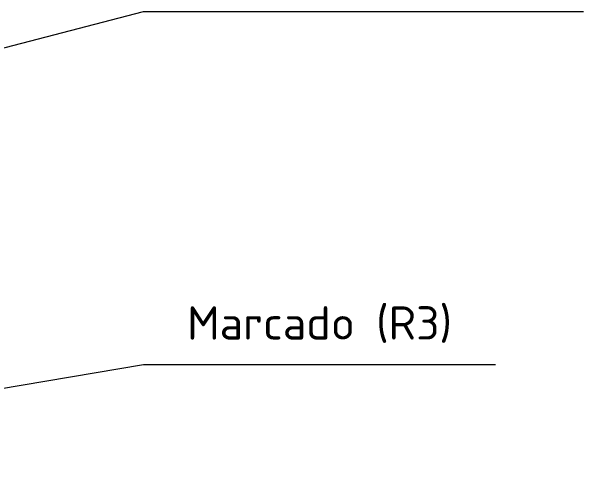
# Model space of a CAD drawing. Header units: millimetres. Extents: x 0 to 1554, y 0 to 420.
# Drawn here: x 1241.37 to 1272.26, y 156.79 to 181.85 of the extents above; entities that cross this region are included whole.
import ezdxf
from ezdxf.enums import TextEntityAlignment as Align

# ---------------------------------------------------------------- set-up
doc = ezdxf.new("R2010")
doc.units = ezdxf.units.MM
doc.layers.add('06-TEXTO', color=7, linetype='CONTINUOUS', lineweight=25)
doc.layers.add('08-FINA', color=5, linetype='CONTINUOUS', lineweight=18)
doc.styles.add('ISO3098', font='isocpeur.ttf')

msp = doc.modelspace()

# ---------------------------------------------------------------- linework, layer by layer
at = {"layer": '08-FINA'}
for p, q in [((1221, 174.721), (1248.5, 181.846)), ((1248.5, 181.846), (1272.26, 181.846)), ((1212.852, 156.79), (1248.5, 162.79)), ((1248.5, 162.79), (1267.508, 162.79))]:
    msp.add_line(p, q, dxfattribs=at)

# ---------------------------------------------------------------- texts
at = {"layer": '06-TEXTO', "style": 'ISO3098'}
msp.add_text('Marcado (R3)', height=1.8, dxfattribs=at).set_placement((1258.004, 163.59), align=Align.BOTTOM_CENTER)

doc.saveas('drawing.dxf')
